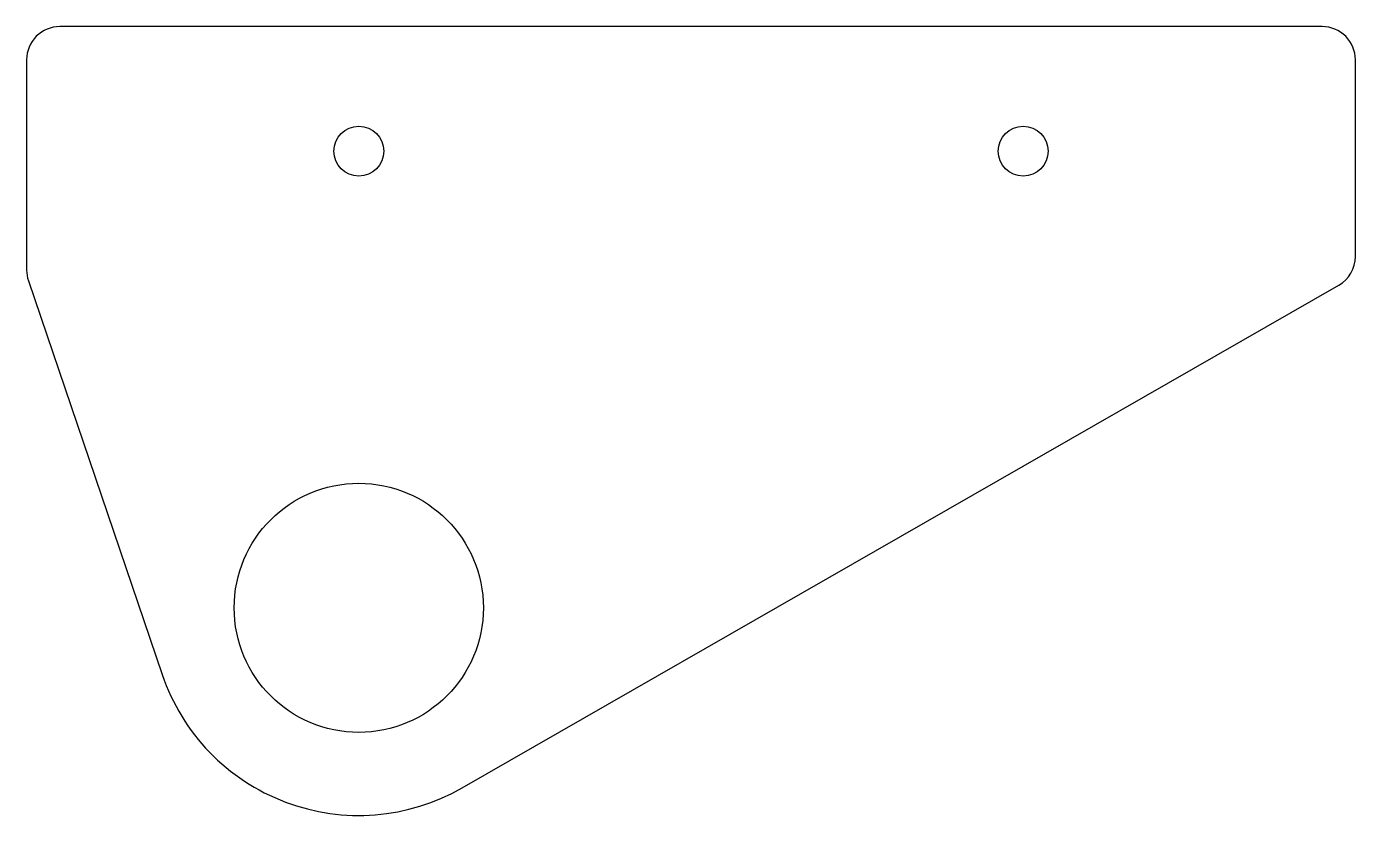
# Model space of a CAD drawing. Header units: millimetres. Extents: x 0 to 80, y -32.8 to 14.7.
import ezdxf

# ---------------------------------------------------------------- set-up
doc = ezdxf.new("R2010")
doc.units = ezdxf.units.MM

msp = doc.modelspace()

# ---------------------------------------------------------------- linework, layer by layer
msp.add_lwpolyline([(78.995, -0.907, 0.268725), (80, 0.828), (80, 12.669, 0.414214), (78, 14.669), (2, 14.669, 0.414214), (0, 12.669), (0, 0, 0.082093), (0.106, -0.644), (8.165, -24.353, 0.471961), (26.219, -31.174)], format="xyb", close=True)
for centre, radius in [((20, 7.169), 1.5), ((60, 7.169), 1.5), ((20, -20.331), 7.5)]:
    msp.add_circle(centre, radius)

doc.saveas('drawing.dxf')
